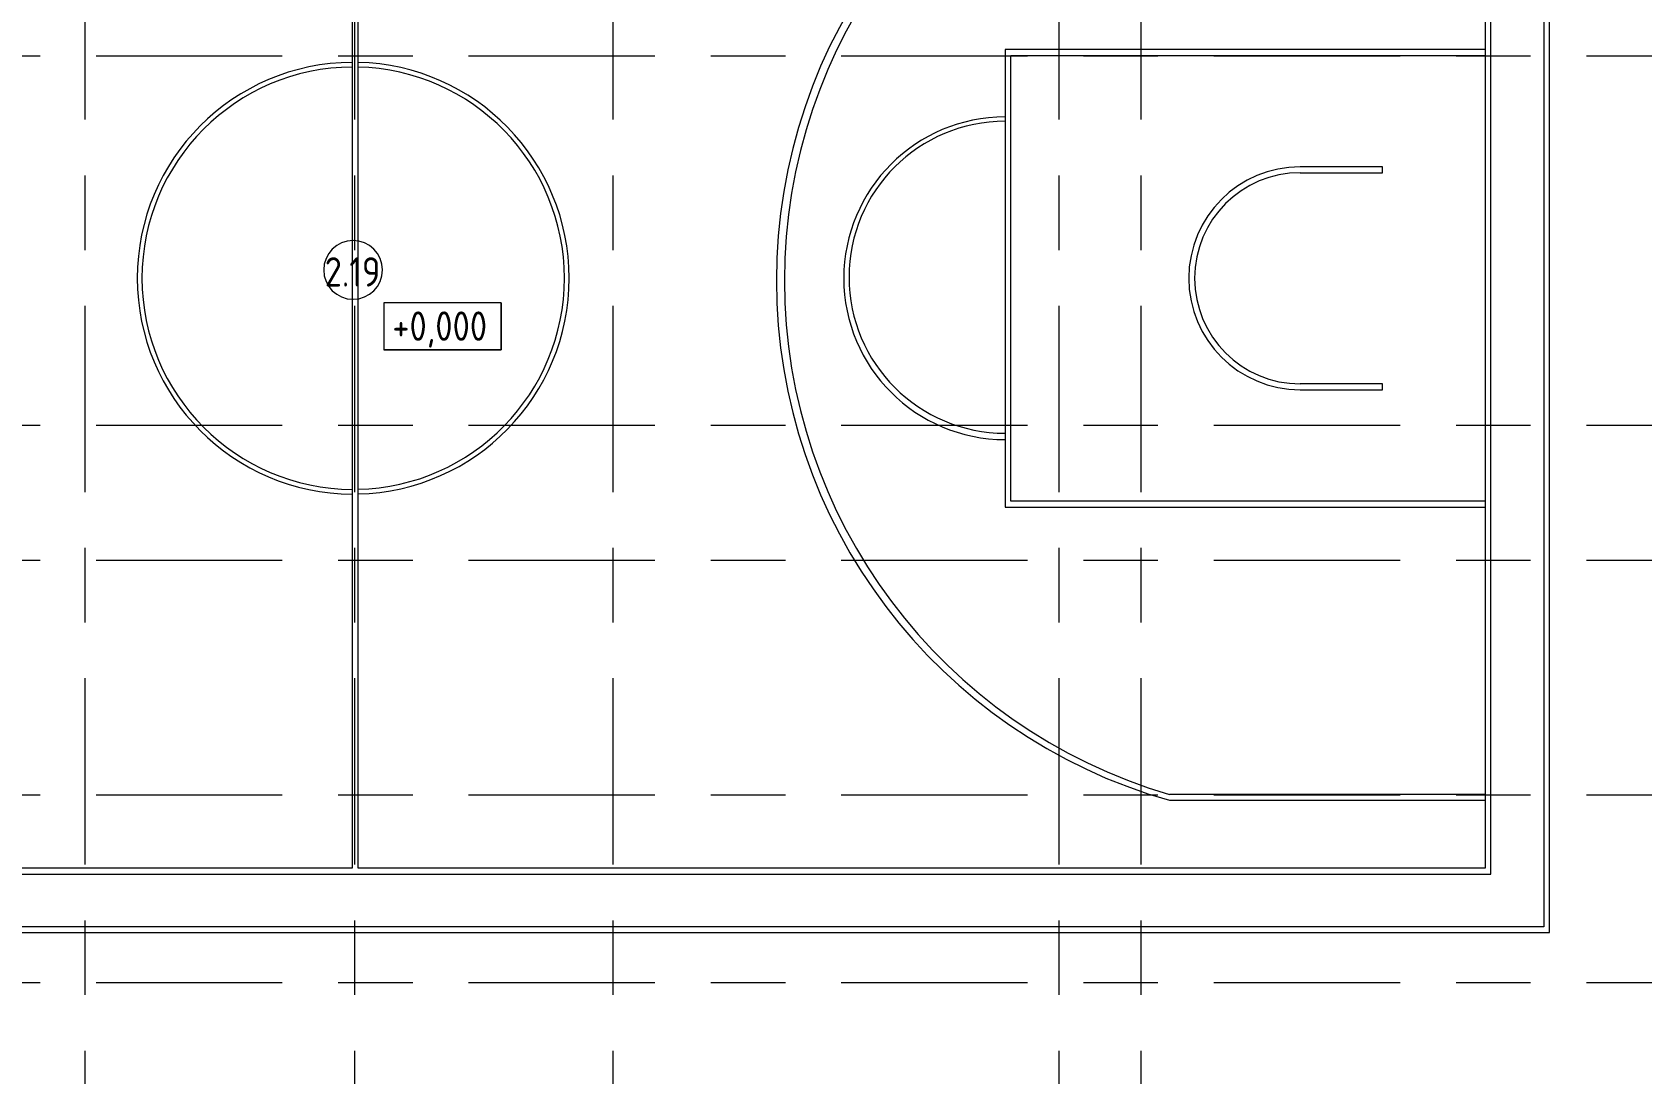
# Model space of a CAD drawing. Header units: millimetres. Extents: x 35143 to 244272, y -8553 to 29000.
# Drawn here: x 51710 to 65425, y 12621 to 21501 of the extents above; entities that cross this region are included whole.
import ezdxf

# ---------------------------------------------------------------- set-up
doc = ezdxf.new("R2010")
doc.units = ezdxf.units.MM
doc.linetypes.add('Осевая', pattern=[3175, 635, -476.25, 1587.5, -476.25])
for name, color, linetype, lineweight in [('A-AREA-IDEN', 7, 'Continuous', 9), ('G-ANNO-DIMS', 7, 'Continuous', 9), ('Оси-2', 7, 'Осевая', 9)]:
    doc.layers.add(name, color=color, linetype=linetype, lineweight=lineweight)
doc.layers.add('A-FLOR-1', color=7, linetype='Continuous', lineweight=9, true_color=0xaaaaaa)
doc.styles.add('GOST Common', font='GOST_Common.ttf', dxfattribs={"width": 0.9, "height": 250})

# ---------------------------------------------------------------- blocks, each defined once
blk = doc.blocks.new('Марка_Помещения - Номер-25198446-План монтажа стен и перегородок 2 этажа в осях 12-23')
at = {"layer": 'A-AREA-IDEN'}
for start, end in [(360, 180), (180, 360)]:
    blk.add_arc((0, 0), 2.5, start, end, dxfattribs=at)
blk = doc.blocks.new('Высотные отметки - 10х4_h_-17668695-План монтажа стен и перегородок 2 этажа в осях 12-23')
at = {"layer": 'G-ANNO-DIMS'}
for p, q in [((-5, 4), (-5, 0)), ((5, 4), (-5, 4)), ((5, 4), (-5, 4)), ((-5, 4), (-5, 0)), ((5, 4), (5, 0)), ((5, 0), (5, 4)), ((5, 0), (-5, 0)), ((-5, 0), (5, 0))]:
    blk.add_line(p, q, dxfattribs=at)

msp = doc.modelspace()

# ---------------------------------------------------------------- linework, layer by layer
at = {"layer": 'A-FLOR-1'}
for p, q in [((64640, 13824.4), (64640, 24981.3)), ((64590, 24931.3), (64590, 13874.4)), ((54436.8, 24431.3), (54436.8, 14374.4)), ((54486.8, 14374.4), (54486.8, 24431.3)), ((64090, 24431.3), (64090, 14374.4)), ((64140, 14324.4), (64140, 24481.3)), ((60000.3, 21352.8), (60000.3, 17452.8)), ((64090, 21352.8), (60000.3, 21352.8)), ((60050.3, 17502.8), (60050.3, 21302.8)), ((60050.3, 21302.8), (64090, 21302.8)), ((63215, 20352.8), (62515, 20352.8)), ((62515, 20302.8), (63215, 20302.8)), ((63215, 20302.8), (63215, 20352.8)), ((63215, 18502.8), (62515, 18502.8)), ((62515, 18452.8), (63215, 18452.8)), ((63215, 18452.8), (63215, 18502.8)), ((60000.3, 17452.8), (64090, 17452.8)), ((64090, 17502.8), (60050.3, 17502.8)), ((64090, 15002.8), (61400.3, 15002.8)), ((61400.3, 14952.8), (64090, 14952.8)), ((44783.6, 14324.4), (64140, 14324.4)), ((54436.8, 14374.4), (44833.6, 14374.4)), ((64090, 14374.4), (54486.8, 14374.4)), ((64590, 13874.4), (44333.6, 13874.4)), ((44283.6, 13824.4), (64640, 13824.4))]:
    msp.add_line(p, q, dxfattribs=at)
for centre, radius, start, end in [((62655, 19382.8), 4604.2, 105.81331, 254.18669), ((62684.5, 19382.8), 4564.4, 106.34112, 253.65888), ((54445.2, 19403.3), 1840, 90.26005, 180), ((54445.2, 19403.3), 1800, 90.26583, 180), ((54445.2, 19403.3), 1840, 0, 88.70133), ((54445.2, 19403.3), 1800, 0, 88.67247), ((60000.3, 19402.8), 1375, 90, 270), ((60000.3, 19411.7), 1330, 90, 270), ((62515, 19402.8), 950, 90, 270), ((62515, 19402.8), 900, 90, 270), ((54445.2, 19403.3), 1840, 180, 269.73995), ((54445.2, 19403.3), 1800, 180, 269.73417), ((54445.2, 19403.3), 1800, 271.32753, 360), ((54445.2, 19403.3), 1840, 271.29867, 360)]:
    msp.add_arc(centre, radius, start, end, dxfattribs=at)
at = {"layer": 'Оси-2'}
for p, q in [((52160, 593.7), (52160, 24898.1)), ((54460, 593.7), (54460, 24898.1)), ((56660, 593.7), (56660, 24898.1)), ((60460, 593.7), (60460, 24898.1)), ((61160, 593.7), (61160, 24898.1)), ((38442.5, 21300), (82250, 21300)), ((38442.5, 18150), (82250, 18150)), ((38442.5, 17000), (82250, 17000)), ((38442.5, 15000), (81650, 15000)), ((38442.5, 13400), (81650, 13400))]:
    msp.add_line(p, q, dxfattribs=at)

# ---------------------------------------------------------------- block references
at = {"layer": 'A-AREA-IDEN', "xscale": 99.99999999999993, "yscale": 99.99999999999993, "zscale": 99.99999999999993}
msp.add_blockref('Марка_Помещения - Номер-25198446-План монтажа стен и перегородок 2 этажа в осях 12-23', (54444.2, 19473.5), dxfattribs=at)
at = {"layer": 'G-ANNO-DIMS', "xscale": 99.99999999999993, "yscale": 99.99999999999993, "zscale": 99.99999999999993}
msp.add_blockref('Высотные отметки - 10х4_h_-17668695-План монтажа стен и перегородок 2 этажа в осях 12-23', (55207.4, 18793.3), dxfattribs=at)

# ---------------------------------------------------------------- texts
at = {"layer": 'A-AREA-IDEN', "insert": (54202.4, 19582.1), "char_height": 250, "width": 606.076, "attachment_point": 1, "style": 'GOST Common'}
msp.add_mtext('2.19', dxfattribs=at)
at = {"layer": 'G-ANNO-DIMS', "insert": (54778.7, 19120), "char_height": 250, "width": 1028.823, "attachment_point": 1, "line_spacing_factor": 1.022761, "style": 'GOST Common'}
msp.add_mtext('+0,000', dxfattribs=at)

doc.saveas('drawing.dxf')
